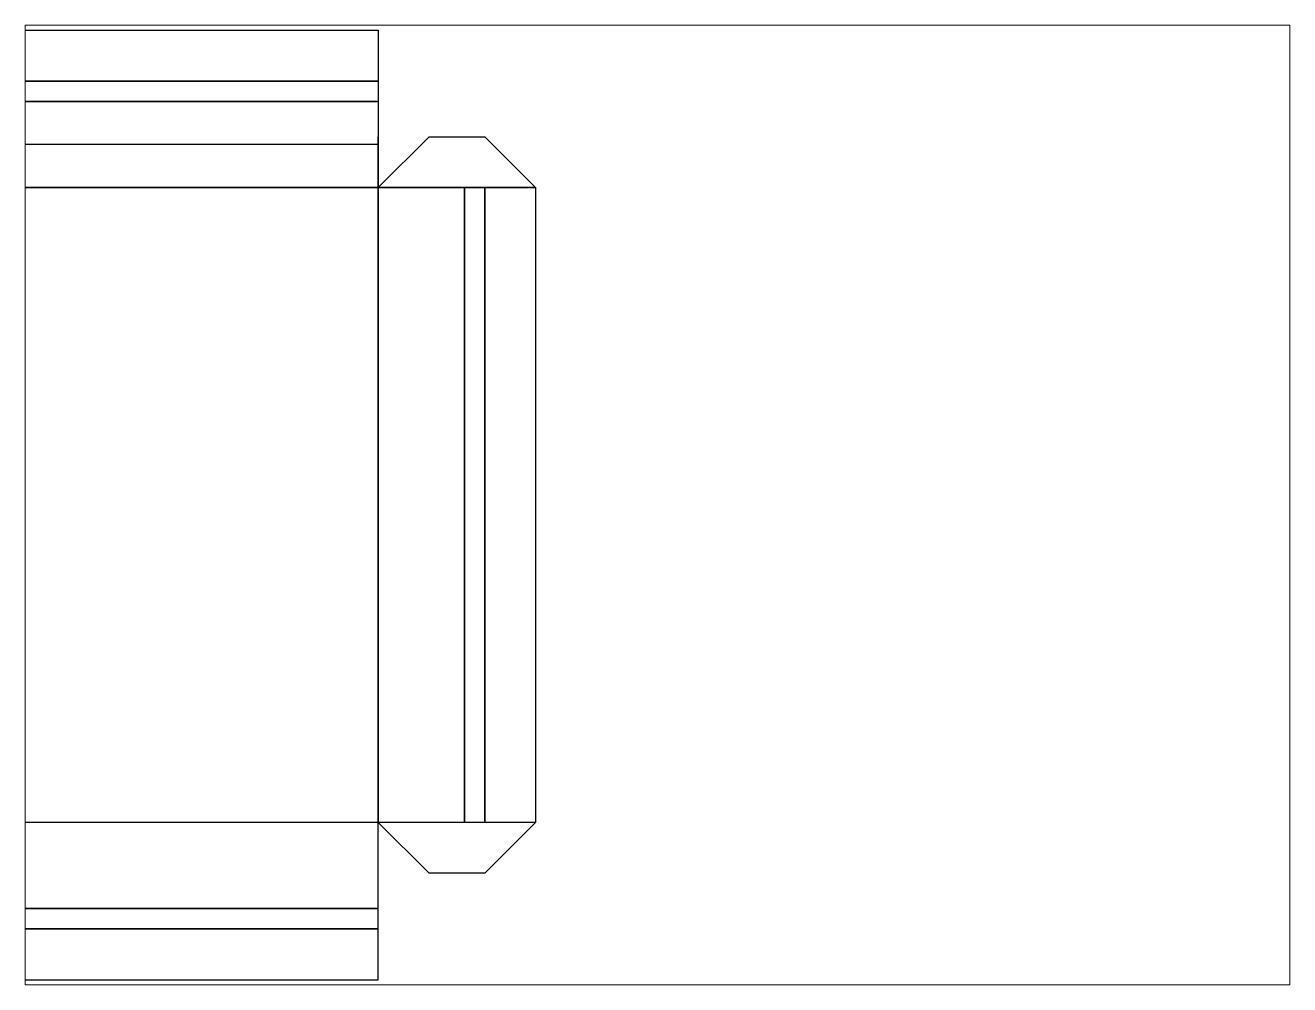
# Paper-space layout 'Layout1' of a CAD drawing. Header units: millimetres. Extents: x 26 to 231, y 20 to 176.
# The model-space entities are those that its viewports show. They can reach past a viewport. Long polylines and large blocks are cut down to what shows.
import ezdxf

# ---------------------------------------------------------------- set-up
doc = ezdxf.new("R2010")
doc.units = ezdxf.units.MM
doc.layers.add('Guide', color=7, linetype='Continuous')
doc.layers.add('Hole', color=7, linetype='Continuous')

msp = doc.modelspace()

# ---------------------------------------------------------------- linework, layer by layer
for p, q in [((10, 135), (0, 125)), ((0, 125), (0, 135)), ((10, 135), (21, 135)), ((21, 135), (31, 125)), ((31, 125), (0, 125)), ((10, -10), (0, 0)), ((21, -10), (31, 0)), ((21, -10), (10, -10))]:
    msp.add_line(p, q)
for points in [[(0, 146), (-110, 146), (-110, 156), (0, 156)], [(0, 142), (-110, 142), (-110, 146), (0, 146)], [(0, 125), (-110, 125), (-110, 142), (0, 142)], [(0, 0), (-110, 0), (-110, 125), (0, 125)], [(0, 125), (17, 125), (17, 0), (0, 0)], [(17, 125), (21, 125), (21, 0), (17, 0)], [(21, 125), (31, 125), (31, 0), (21, 0)], [(0, 0), (-110, 0), (-110, -17), (0, -17)], [(0, -17), (-110, -17), (-110, -21), (0, -21)], [(0, -21), (-110, -21), (-110, -31), (0, -31)]]:
    msp.add_lwpolyline(points, close=True)
at = {"layer": 'Guide'}
msp.add_line((0, 133.5), (-110, 133.5), dxfattribs=at)

psp = doc.layouts.get("Layout1")

# ---------------------------------------------------------------- viewports
at = {"layer": 'Hole', "view_target_point": (83.52, 78.862)}
psp.add_viewport(center=(128.5, 97.5), size=(205.6, 156), view_center_point=(-28.52, -16.362), view_height=188.9547, dxfattribs=at)

doc.saveas('drawing.dxf')
